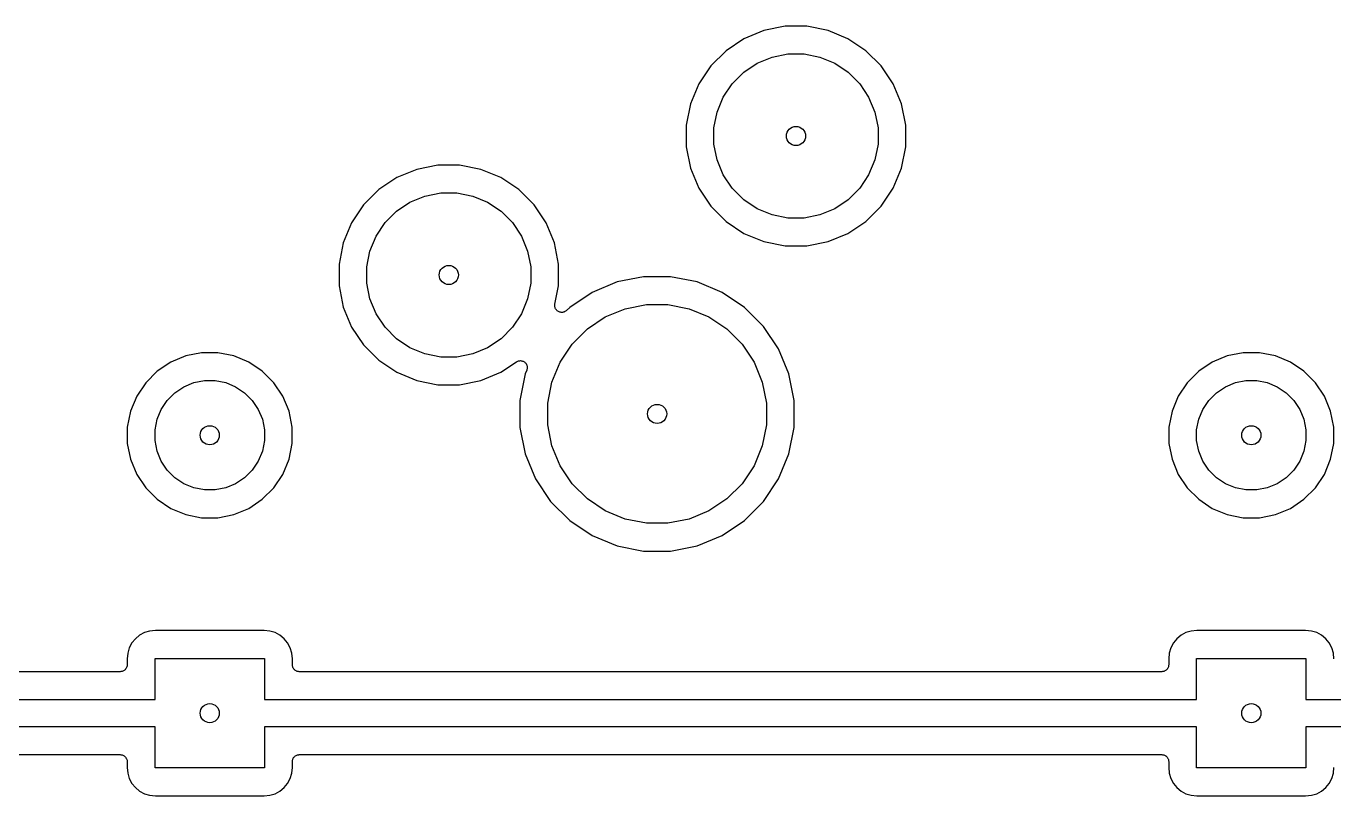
# Model space of a CAD drawing. Extents: x 1.5 to 15, y -8.3 to -3.1.
# Drawn here: x 4.321 to 5.263, y -5.65 to -5.096 of the extents above; entities that cross this region are included whole.
import ezdxf

# ---------------------------------------------------------------- set-up
doc = ezdxf.new("R2010")
doc.units = 0
doc.header["$MEASUREMENT"] = 0
doc.layers.add('BLACK', color=7, linetype='CONTINUOUS')

msp = doc.modelspace()

# ---------------------------------------------------------------- linework, layer by layer
at = {"layer": 'BLACK', "linetype": 'CONTINUOUS'}
for p, q in [((4.85253, -5.09869), (4.83814, -5.10465)), ((4.8678, -5.09565), (4.85253, -5.09869)), ((4.88338, -5.09565), (4.8678, -5.09565)), ((4.89865, -5.09869), (4.88338, -5.09565)), ((4.91304, -5.10465), (4.89865, -5.09869)), ((4.83814, -5.10465), (4.8252, -5.1133)), ((4.92599, -5.1133), (4.91304, -5.10465)), ((4.8252, -5.1133), (4.81418, -5.12431)), ((4.83795, -5.12883), (4.84762, -5.12237)), ((4.84762, -5.12237), (4.85836, -5.11792)), ((4.85836, -5.11792), (4.86977, -5.11565)), ((4.86977, -5.11565), (4.88141, -5.11565)), ((4.88141, -5.11565), (4.89282, -5.11792)), ((4.89282, -5.11792), (4.90356, -5.12237)), ((4.90356, -5.12237), (4.91324, -5.12883)), ((4.937, -5.12431), (4.92599, -5.1133)), ((4.81418, -5.12431), (4.80553, -5.13726)), ((4.82972, -5.13706), (4.83795, -5.12883)), ((4.91324, -5.12883), (4.92146, -5.13706)), ((4.94565, -5.13726), (4.937, -5.12431)), ((4.80553, -5.13726), (4.79957, -5.15165)), ((4.82326, -5.14673), (4.82972, -5.13706)), ((4.92146, -5.13706), (4.92792, -5.14673)), ((4.95161, -5.15165), (4.94565, -5.13726)), ((4.8188, -5.15748), (4.82326, -5.14673)), ((4.92792, -5.14673), (4.93238, -5.15748)), ((4.79957, -5.15165), (4.79654, -5.16692)), ((4.81654, -5.16889), (4.8188, -5.15748)), ((4.93238, -5.15748), (4.93465, -5.16889)), ((4.95465, -5.16692), (4.95161, -5.15165)), ((4.79654, -5.16692), (4.79654, -5.18249)), ((4.81654, -5.18052), (4.81654, -5.16889)), ((4.93465, -5.16889), (4.93465, -5.18052)), ((4.95465, -5.18249), (4.95465, -5.16692)), ((4.79654, -5.18249), (4.79957, -5.19776)), ((4.8188, -5.19193), (4.81654, -5.18052)), ((4.93465, -5.18052), (4.93238, -5.19193)), ((4.95161, -5.19776), (4.95465, -5.18249)), ((4.6178, -5.19565), (4.60253, -5.19869)), ((4.63338, -5.19565), (4.6178, -5.19565)), ((4.64865, -5.19869), (4.63338, -5.19565)), ((4.79957, -5.19776), (4.80553, -5.21215)), ((4.82326, -5.20268), (4.8188, -5.19193)), ((4.93238, -5.19193), (4.92792, -5.20268)), ((4.94565, -5.21215), (4.95161, -5.19776)), ((4.58814, -5.20465), (4.5752, -5.2133)), ((4.60253, -5.19869), (4.58814, -5.20465)), ((4.66304, -5.20465), (4.64865, -5.19869)), ((4.67599, -5.2133), (4.66304, -5.20465)), ((4.82972, -5.21235), (4.82326, -5.20268)), ((4.92792, -5.20268), (4.92146, -5.21235)), ((4.5752, -5.2133), (4.56418, -5.22431)), ((4.60836, -5.21792), (4.61977, -5.21565)), ((4.61977, -5.21565), (4.63141, -5.21565)), ((4.63141, -5.21565), (4.64282, -5.21792)), ((4.687, -5.22431), (4.67599, -5.2133)), ((4.80553, -5.21215), (4.81418, -5.2251)), ((4.83795, -5.22058), (4.82972, -5.21235)), ((4.92146, -5.21235), (4.91324, -5.22058)), ((4.937, -5.2251), (4.94565, -5.21215)), ((4.56418, -5.22431), (4.55553, -5.23726)), ((4.58795, -5.22883), (4.59762, -5.22237)), ((4.59762, -5.22237), (4.60836, -5.21792)), ((4.64282, -5.21792), (4.65356, -5.22237)), ((4.65356, -5.22237), (4.66324, -5.22883)), ((4.69565, -5.23726), (4.687, -5.22431)), ((4.81418, -5.2251), (4.8252, -5.23611)), ((4.84762, -5.22704), (4.83795, -5.22058)), ((4.91324, -5.22058), (4.90356, -5.22704)), ((4.92599, -5.23611), (4.937, -5.2251)), ((4.57972, -5.23706), (4.58795, -5.22883)), ((4.66324, -5.22883), (4.67146, -5.23706)), ((4.85836, -5.23149), (4.84762, -5.22704)), ((4.86977, -5.23376), (4.85836, -5.23149)), ((4.88141, -5.23376), (4.86977, -5.23376)), ((4.89282, -5.23149), (4.88141, -5.23376)), ((4.90356, -5.22704), (4.89282, -5.23149)), ((4.55553, -5.23726), (4.54957, -5.25165)), ((4.57326, -5.24673), (4.57972, -5.23706)), ((4.67146, -5.23706), (4.67792, -5.24673)), ((4.70161, -5.25165), (4.69565, -5.23726)), ((4.8252, -5.23611), (4.83814, -5.24476)), ((4.83814, -5.24476), (4.85253, -5.25072)), ((4.89865, -5.25072), (4.91304, -5.24476)), ((4.91304, -5.24476), (4.92599, -5.23611)), ((4.54957, -5.25165), (4.54654, -5.26692)), ((4.5688, -5.25748), (4.57326, -5.24673)), ((4.67792, -5.24673), (4.68238, -5.25748)), ((4.70465, -5.26692), (4.70161, -5.25165)), ((4.85253, -5.25072), (4.8678, -5.25376)), ((4.8678, -5.25376), (4.88338, -5.25376)), ((4.88338, -5.25376), (4.89865, -5.25072)), ((4.56654, -5.26889), (4.5688, -5.25748)), ((4.68238, -5.25748), (4.68465, -5.26889)), ((4.54654, -5.26692), (4.54654, -5.28249)), ((4.56654, -5.28052), (4.56654, -5.26889)), ((4.68465, -5.26889), (4.68465, -5.28052)), ((4.70465, -5.28249), (4.70465, -5.26692)), ((4.54654, -5.28249), (4.54957, -5.29776)), ((4.5688, -5.29193), (4.56654, -5.28052)), ((4.68465, -5.28052), (4.68238, -5.29193)), ((4.70202, -5.29568), (4.70465, -5.28249)), ((4.74679, -5.27976), (4.72882, -5.2872)), ((4.76587, -5.27596), (4.74679, -5.27976)), ((4.78532, -5.27596), (4.76587, -5.27596)), ((4.80439, -5.27976), (4.78532, -5.27596)), ((4.82236, -5.2872), (4.80439, -5.27976)), ((4.57326, -5.30268), (4.5688, -5.29193)), ((4.68238, -5.29193), (4.67792, -5.30268)), ((4.72882, -5.2872), (4.71265, -5.29801)), ((4.83853, -5.29801), (4.82236, -5.2872)), ((4.54957, -5.29776), (4.55553, -5.31215)), ((4.70193, -5.29664), (4.70197, -5.29616)), ((4.70193, -5.29665), (4.70193, -5.29664)), ((4.70197, -5.29713), (4.70193, -5.29665)), ((4.70193, -5.29665), (4.70193, -5.29665)), ((4.70197, -5.29616), (4.70202, -5.29568)), ((4.70202, -5.29761), (4.70197, -5.29713)), ((4.70202, -5.29762), (4.70202, -5.29761)), ((4.70202, -5.29763), (4.70202, -5.29762)), ((4.70216, -5.29809), (4.70202, -5.29763)), ((4.7023, -5.29855), (4.70216, -5.29809)), ((4.7023, -5.29856), (4.7023, -5.29855)), ((4.7023, -5.29855), (4.7023, -5.29855)), ((4.70253, -5.29899), (4.7023, -5.29856)), ((4.70275, -5.29941), (4.70253, -5.29899)), ((4.70276, -5.29942), (4.70275, -5.29941)), ((4.70306, -5.29979), (4.70276, -5.29942)), ((4.70276, -5.29942), (4.70276, -5.29942)), ((4.70337, -5.30017), (4.70306, -5.29979)), ((4.70337, -5.30018), (4.70337, -5.30017)), ((4.70337, -5.30017), (4.70337, -5.30017)), ((4.70374, -5.30048), (4.70337, -5.30018)), ((4.70411, -5.30079), (4.70374, -5.30048)), ((4.70412, -5.3008), (4.70411, -5.30079)), ((4.70413, -5.3008), (4.70412, -5.3008)), ((4.70455, -5.30103), (4.70413, -5.3008)), ((4.70497, -5.30126), (4.70455, -5.30103)), ((4.70498, -5.30126), (4.70497, -5.30126)), ((4.70498, -5.30127), (4.70498, -5.30126)), ((4.70545, -5.30141), (4.70498, -5.30127)), ((4.7059, -5.30155), (4.70545, -5.30141)), ((4.70832, -5.30144), (4.70786, -5.30157)), ((4.70878, -5.3013), (4.70832, -5.30144)), ((4.70879, -5.3013), (4.70878, -5.3013)), ((4.70923, -5.30107), (4.70879, -5.3013)), ((4.70879, -5.3013), (4.70879, -5.3013)), ((4.70965, -5.30085), (4.70923, -5.30107)), ((4.70966, -5.30085), (4.70965, -5.30085)), ((4.70965, -5.30085), (4.70965, -5.30085)), ((4.71003, -5.30054), (4.70966, -5.30085)), ((4.71041, -5.30024), (4.71003, -5.30054)), ((4.71042, -5.30023), (4.71041, -5.30024)), ((4.71046, -5.30019), (4.71042, -5.30023)), ((4.71042, -5.30023), (4.71042, -5.30023)), ((4.71042, -5.30023), (4.71042, -5.30023)), ((4.71265, -5.29801), (4.71046, -5.30019)), ((4.73829, -5.30493), (4.75262, -5.29899)), ((4.75262, -5.29899), (4.76784, -5.29596)), ((4.76784, -5.29596), (4.78335, -5.29596)), ((4.78335, -5.29596), (4.79856, -5.29899)), ((4.79856, -5.29899), (4.81289, -5.30493)), ((4.85229, -5.31176), (4.83853, -5.29801)), ((4.57972, -5.31235), (4.57326, -5.30268)), ((4.67792, -5.30268), (4.67146, -5.31235)), ((4.70591, -5.30155), (4.7059, -5.30155)), ((4.70592, -5.30156), (4.70591, -5.30155)), ((4.7064, -5.30161), (4.70592, -5.30156)), ((4.70687, -5.30166), (4.7064, -5.30161)), ((4.70688, -5.30166), (4.70687, -5.30166)), ((4.70689, -5.30166), (4.70688, -5.30166)), ((4.70736, -5.30162), (4.70689, -5.30166)), ((4.70785, -5.30157), (4.70736, -5.30162)), ((4.70786, -5.30157), (4.70785, -5.30157)), ((4.70785, -5.30157), (4.70785, -5.30157)), ((4.7254, -5.31354), (4.73829, -5.30493)), ((4.81289, -5.30493), (4.82578, -5.31354)), ((4.55553, -5.31215), (4.56418, -5.3251)), ((4.58795, -5.32058), (4.57972, -5.31235)), ((4.67146, -5.31235), (4.66324, -5.32058)), ((4.71443, -5.32451), (4.7254, -5.31354)), ((4.82578, -5.31354), (4.83675, -5.32451)), ((4.86309, -5.32793), (4.85229, -5.31176)), ((4.56418, -5.3251), (4.5752, -5.33611)), ((4.59762, -5.32704), (4.58795, -5.32058)), ((4.60836, -5.33149), (4.59762, -5.32704)), ((4.65356, -5.32704), (4.64282, -5.33149)), ((4.66324, -5.32058), (4.65356, -5.32704)), ((4.70581, -5.33741), (4.71443, -5.32451)), ((4.83675, -5.32451), (4.84537, -5.33741)), ((4.87054, -5.3459), (4.86309, -5.32793)), ((4.42534, -5.33745), (4.41562, -5.34394)), ((4.43615, -5.33297), (4.42534, -5.33745)), ((4.44762, -5.33069), (4.43615, -5.33297)), ((4.45931, -5.33069), (4.44762, -5.33069)), ((4.47078, -5.33297), (4.45931, -5.33069)), ((4.48159, -5.33745), (4.47078, -5.33297)), ((4.49131, -5.34394), (4.48159, -5.33745)), ((4.5752, -5.33611), (4.58814, -5.34476)), ((4.61977, -5.33376), (4.60836, -5.33149)), ((4.63141, -5.33376), (4.61977, -5.33376)), ((4.64282, -5.33149), (4.63141, -5.33376)), ((4.66304, -5.34476), (4.67433, -5.33722)), ((4.67433, -5.33722), (4.67438, -5.33718)), ((4.67438, -5.33718), (4.67438, -5.33718)), ((4.67438, -5.33718), (4.67438, -5.33718)), ((4.67438, -5.33718), (4.67439, -5.33718)), ((4.67439, -5.33718), (4.67482, -5.33695)), ((4.67482, -5.33695), (4.67524, -5.33673)), ((4.67524, -5.33673), (4.67525, -5.33673)), ((4.67525, -5.33673), (4.67526, -5.33673)), ((4.67526, -5.33673), (4.67572, -5.3366)), ((4.67572, -5.3366), (4.67618, -5.33646)), ((4.67618, -5.33646), (4.67619, -5.33646)), ((4.67619, -5.33646), (4.67667, -5.33642)), ((4.67619, -5.33646), (4.67619, -5.33646)), ((4.67667, -5.33642), (4.67715, -5.33637)), ((4.67715, -5.33637), (4.67716, -5.33637)), ((4.67716, -5.33637), (4.67717, -5.33637)), ((4.67717, -5.33637), (4.67766, -5.33643)), ((4.67766, -5.33643), (4.67812, -5.33648)), ((4.67812, -5.33648), (4.67813, -5.33648)), ((4.67813, -5.33648), (4.67814, -5.33648)), ((4.67814, -5.33648), (4.67861, -5.33663)), ((4.67861, -5.33663), (4.67905, -5.33677)), ((4.67905, -5.33677), (4.67906, -5.33677)), ((4.67906, -5.33677), (4.67907, -5.33677)), ((4.67907, -5.33677), (4.6795, -5.33701)), ((4.6795, -5.33701), (4.67991, -5.33723)), ((4.67991, -5.33723), (4.67992, -5.33724)), ((4.67992, -5.33724), (4.67992, -5.33724)), ((4.67992, -5.33724), (4.6803, -5.33755)), ((4.6803, -5.33755), (4.68066, -5.33786)), ((4.68066, -5.33786), (4.68067, -5.33786)), ((4.68067, -5.33786), (4.68067, -5.33787)), ((4.68067, -5.33787), (4.68098, -5.33824)), ((4.68098, -5.33824), (4.68128, -5.33861)), ((4.68128, -5.33861), (4.68128, -5.33862)), ((4.68128, -5.33862), (4.68129, -5.33862)), ((4.68129, -5.33862), (4.68152, -5.33906)), ((4.68152, -5.33906), (4.68174, -5.33948)), ((4.69988, -5.35174), (4.70581, -5.33741)), ((4.84537, -5.33741), (4.8513, -5.35174)), ((5.17534, -5.33745), (5.16562, -5.34394)), ((5.18615, -5.33297), (5.17534, -5.33745)), ((5.19762, -5.33069), (5.18615, -5.33297)), ((5.20931, -5.33069), (5.19762, -5.33069)), ((5.22078, -5.33297), (5.20931, -5.33069)), ((5.23159, -5.33745), (5.22078, -5.33297)), ((5.24131, -5.34394), (5.23159, -5.33745)), ((4.41562, -5.34394), (4.40735, -5.35221)), ((4.49958, -5.35221), (4.49131, -5.34394)), ((4.58814, -5.34476), (4.60253, -5.35072)), ((4.64865, -5.35072), (4.66304, -5.34476)), ((4.68064, -5.3459), (4.67685, -5.36498)), ((4.68173, -5.34329), (4.68064, -5.3459)), ((4.68187, -5.34283), (4.68173, -5.34329)), ((4.68174, -5.33948), (4.68174, -5.33948)), ((4.68174, -5.33948), (4.68174, -5.33949)), ((4.68174, -5.33949), (4.68188, -5.33996)), ((4.68201, -5.34237), (4.68187, -5.34283)), ((4.68188, -5.33996), (4.68202, -5.34041)), ((4.68206, -5.34188), (4.68201, -5.34235)), ((4.68201, -5.34235), (4.68201, -5.34236)), ((4.68201, -5.34236), (4.68201, -5.34237)), ((4.68202, -5.34041), (4.68202, -5.34042)), ((4.68202, -5.34042), (4.68202, -5.34042)), ((4.68202, -5.34042), (4.68206, -5.34092)), ((4.68206, -5.34092), (4.68211, -5.34138)), ((4.68211, -5.34139), (4.68206, -5.34188)), ((4.68211, -5.34138), (4.68211, -5.34139)), ((4.68211, -5.34139), (4.68211, -5.34139)), ((4.87433, -5.36498), (4.87054, -5.3459)), ((5.16562, -5.34394), (5.15735, -5.35221)), ((5.24958, -5.35221), (5.24131, -5.34394)), ((4.40735, -5.35221), (4.40085, -5.36194)), ((4.42837, -5.35948), (4.43482, -5.35517)), ((4.43482, -5.35517), (4.44198, -5.3522)), ((4.44198, -5.3522), (4.44959, -5.35069)), ((4.44959, -5.35069), (4.45734, -5.35069)), ((4.45734, -5.35069), (4.46495, -5.3522)), ((4.46495, -5.3522), (4.47211, -5.35517)), ((4.47211, -5.35517), (4.47856, -5.35948)), ((4.50608, -5.36194), (4.49958, -5.35221)), ((4.60253, -5.35072), (4.6178, -5.35376)), ((4.6178, -5.35376), (4.63338, -5.35376)), ((4.63338, -5.35376), (4.64865, -5.35072)), ((4.69685, -5.36695), (4.69988, -5.35174)), ((4.8513, -5.35174), (4.85433, -5.36695)), ((5.15735, -5.35221), (5.15085, -5.36194)), ((5.17837, -5.35948), (5.18482, -5.35517)), ((5.18482, -5.35517), (5.19198, -5.3522)), ((5.19198, -5.3522), (5.19959, -5.35069)), ((5.19959, -5.35069), (5.20734, -5.35069)), ((5.20734, -5.35069), (5.21495, -5.3522)), ((5.21495, -5.3522), (5.22211, -5.35517)), ((5.22211, -5.35517), (5.22856, -5.35948)), ((5.25608, -5.36194), (5.24958, -5.35221)), ((4.40085, -5.36194), (4.39638, -5.37274)), ((4.41858, -5.37141), (4.42288, -5.36496)), ((4.42288, -5.36496), (4.42837, -5.35948)), ((4.47856, -5.35948), (4.48405, -5.36496)), ((4.48405, -5.36496), (4.48835, -5.37141)), ((4.51055, -5.37274), (4.50608, -5.36194)), ((4.67685, -5.36498), (4.67685, -5.38443)), ((4.69685, -5.38246), (4.69685, -5.36695)), ((4.85433, -5.36695), (4.85433, -5.38246)), ((4.87433, -5.38443), (4.87433, -5.36498)), ((5.15085, -5.36194), (5.14638, -5.37274)), ((5.16858, -5.37141), (5.17288, -5.36496)), ((5.17288, -5.36496), (5.17837, -5.35948)), ((5.22856, -5.35948), (5.23405, -5.36496)), ((5.23405, -5.36496), (5.23835, -5.37141)), ((5.26055, -5.37274), (5.25608, -5.36194)), ((4.39638, -5.37274), (4.39409, -5.38421)), ((4.41561, -5.37858), (4.41858, -5.37141)), ((4.48835, -5.37141), (4.49132, -5.37858)), ((4.51283, -5.38421), (4.51055, -5.37274)), ((5.14638, -5.37274), (5.14409, -5.38421)), ((5.16561, -5.37858), (5.16858, -5.37141)), ((5.23835, -5.37141), (5.24132, -5.37858)), ((5.26283, -5.38421), (5.26055, -5.37274)), ((4.39409, -5.38421), (4.39409, -5.39591)), ((4.41409, -5.38618), (4.41561, -5.37858)), ((4.41409, -5.39394), (4.41409, -5.38618)), ((4.49132, -5.37858), (4.49283, -5.38618)), ((4.49283, -5.38618), (4.49283, -5.39394)), ((4.51283, -5.39591), (4.51283, -5.38421)), ((4.67685, -5.38443), (4.68064, -5.40351)), ((4.69988, -5.39767), (4.69685, -5.38246)), ((4.85433, -5.38246), (4.8513, -5.39767)), ((4.87054, -5.40351), (4.87433, -5.38443)), ((5.14409, -5.38421), (5.14409, -5.39591)), ((5.16409, -5.38618), (5.16561, -5.37858)), ((5.16409, -5.39394), (5.16409, -5.38618)), ((5.24132, -5.37858), (5.24283, -5.38618)), ((5.24283, -5.38618), (5.24283, -5.39394)), ((5.26283, -5.39591), (5.26283, -5.38421)), ((4.41561, -5.40154), (4.41409, -5.39394)), ((4.49283, -5.39394), (4.49132, -5.40154)), ((5.16561, -5.40154), (5.16409, -5.39394)), ((5.24283, -5.39394), (5.24132, -5.40154)), ((4.39409, -5.39591), (4.39638, -5.40738)), ((4.41858, -5.40871), (4.41561, -5.40154)), ((4.49132, -5.40154), (4.48835, -5.40871)), ((4.51055, -5.40738), (4.51283, -5.39591)), ((4.68064, -5.40351), (4.68809, -5.42148)), ((4.70581, -5.412), (4.69988, -5.39767)), ((4.8513, -5.39767), (4.84537, -5.412)), ((4.86309, -5.42148), (4.87054, -5.40351)), ((5.14409, -5.39591), (5.14638, -5.40738)), ((5.16858, -5.40871), (5.16561, -5.40154)), ((5.24132, -5.40154), (5.23835, -5.40871)), ((5.26055, -5.40738), (5.26283, -5.39591)), ((4.39638, -5.40738), (4.40085, -5.41818)), ((4.42288, -5.41516), (4.41858, -5.40871)), ((4.48835, -5.40871), (4.48405, -5.41516)), ((4.50608, -5.41818), (4.51055, -5.40738)), ((4.71443, -5.4249), (4.70581, -5.412)), ((4.84537, -5.412), (4.83675, -5.4249)), ((5.14638, -5.40738), (5.15085, -5.41818)), ((5.17288, -5.41516), (5.16858, -5.40871)), ((5.23835, -5.40871), (5.23405, -5.41516)), ((5.25608, -5.41818), (5.26055, -5.40738)), ((4.40085, -5.41818), (4.40735, -5.42791)), ((4.42837, -5.42064), (4.42288, -5.41516)), ((4.43482, -5.42495), (4.42837, -5.42064)), ((4.47856, -5.42064), (4.47211, -5.42495)), ((4.48405, -5.41516), (4.47856, -5.42064)), ((4.49958, -5.42791), (4.50608, -5.41818)), ((4.68809, -5.42148), (4.69889, -5.43765)), ((4.85229, -5.43765), (4.86309, -5.42148)), ((5.15085, -5.41818), (5.15735, -5.42791)), ((5.17837, -5.42064), (5.17288, -5.41516)), ((5.18482, -5.42495), (5.17837, -5.42064)), ((5.22856, -5.42064), (5.22211, -5.42495)), ((5.23405, -5.41516), (5.22856, -5.42064)), ((5.24958, -5.42791), (5.25608, -5.41818)), ((4.40735, -5.42791), (4.41562, -5.43617)), ((4.44198, -5.42792), (4.43482, -5.42495)), ((4.44959, -5.42943), (4.44198, -5.42792)), ((4.45734, -5.42943), (4.44959, -5.42943)), ((4.46495, -5.42792), (4.45734, -5.42943)), ((4.47211, -5.42495), (4.46495, -5.42792)), ((4.49131, -5.43617), (4.49958, -5.42791)), ((4.7254, -5.43587), (4.71443, -5.4249)), ((4.83675, -5.4249), (4.82578, -5.43587)), ((5.15735, -5.42791), (5.16562, -5.43617)), ((5.19198, -5.42792), (5.18482, -5.42495)), ((5.19959, -5.42943), (5.19198, -5.42792)), ((5.20734, -5.42943), (5.19959, -5.42943)), ((5.21495, -5.42792), (5.20734, -5.42943)), ((5.22211, -5.42495), (5.21495, -5.42792)), ((5.24131, -5.43617), (5.24958, -5.42791)), ((4.41562, -5.43617), (4.42534, -5.44267)), ((4.42534, -5.44267), (4.43615, -5.44715)), ((4.47078, -5.44715), (4.48159, -5.44267)), ((4.48159, -5.44267), (4.49131, -5.43617)), ((4.69889, -5.43765), (4.71265, -5.4514)), ((4.73829, -5.44448), (4.7254, -5.43587)), ((4.82578, -5.43587), (4.81289, -5.44448)), ((4.83853, -5.4514), (4.85229, -5.43765)), ((5.16562, -5.43617), (5.17534, -5.44267)), ((5.17534, -5.44267), (5.18615, -5.44715)), ((5.22078, -5.44715), (5.23159, -5.44267)), ((5.23159, -5.44267), (5.24131, -5.43617)), ((4.43615, -5.44715), (4.44762, -5.44943)), ((4.44762, -5.44943), (4.45931, -5.44943)), ((4.45931, -5.44943), (4.47078, -5.44715)), ((4.71265, -5.4514), (4.72882, -5.46221)), ((4.75262, -5.45042), (4.73829, -5.44448)), ((4.76784, -5.45344), (4.75262, -5.45042)), ((4.79856, -5.45042), (4.78335, -5.45344)), ((4.81289, -5.44448), (4.79856, -5.45042)), ((4.82236, -5.46221), (4.83853, -5.4514)), ((5.18615, -5.44715), (5.19762, -5.44943)), ((5.19762, -5.44943), (5.20931, -5.44943)), ((5.20931, -5.44943), (5.22078, -5.44715)), ((4.78335, -5.45344), (4.76784, -5.45344)), ((4.72882, -5.46221), (4.74679, -5.46965)), ((4.74679, -5.46965), (4.76587, -5.47344)), ((4.78532, -5.47344), (4.80439, -5.46965)), ((4.80439, -5.46965), (4.82236, -5.46221)), ((4.76587, -5.47344), (4.78532, -5.47344)), ((4.39988, -5.53648), (4.39738, -5.53952)), ((4.40293, -5.53398), (4.39988, -5.53648)), ((4.4064, -5.53212), (4.40293, -5.53398)), ((4.41017, -5.53098), (4.4064, -5.53212)), ((4.41434, -5.53057), (4.41017, -5.53098)), ((4.49259, -5.53057), (4.41434, -5.53057)), ((4.49676, -5.53098), (4.49259, -5.53057)), ((4.50053, -5.53212), (4.49676, -5.53098)), ((4.504, -5.53398), (4.50053, -5.53212)), ((4.50705, -5.53648), (4.504, -5.53398)), ((4.50954, -5.53952), (4.50705, -5.53648)), ((5.14988, -5.53648), (5.14738, -5.53952)), ((5.15293, -5.53398), (5.14988, -5.53648)), ((5.1564, -5.53212), (5.15293, -5.53398)), ((5.16017, -5.53098), (5.1564, -5.53212)), ((5.16434, -5.53057), (5.16017, -5.53098)), ((5.24259, -5.53057), (5.16434, -5.53057)), ((5.24676, -5.53098), (5.24259, -5.53057)), ((5.25053, -5.53212), (5.24676, -5.53098)), ((5.254, -5.53398), (5.25053, -5.53212)), ((5.25705, -5.53648), (5.254, -5.53398)), ((5.25954, -5.53952), (5.25705, -5.53648)), ((4.39553, -5.543), (4.39438, -5.54677)), ((4.39738, -5.53952), (4.39553, -5.543)), ((4.5114, -5.543), (4.50954, -5.53952)), ((4.51255, -5.54677), (4.5114, -5.543)), ((5.14553, -5.543), (5.14438, -5.54677)), ((5.14738, -5.53952), (5.14553, -5.543)), ((5.2614, -5.543), (5.25954, -5.53952)), ((5.26255, -5.54677), (5.2614, -5.543)), ((4.39397, -5.55529), (4.39392, -5.55576)), ((4.39438, -5.54677), (4.39397, -5.55093)), ((4.39397, -5.55093), (4.39397, -5.55522)), ((4.39397, -5.55522), (4.39397, -5.55525)), ((4.39397, -5.55525), (4.39397, -5.55525)), ((4.39397, -5.55525), (4.39397, -5.55525)), ((4.39397, -5.55525), (4.39397, -5.55529)), ((4.41409, -5.58022), (4.41409, -5.55069)), ((4.41409, -5.55069), (4.49283, -5.55069)), ((4.49283, -5.55069), (4.49283, -5.58022)), ((4.51296, -5.55093), (4.51255, -5.54677)), ((4.51296, -5.55522), (4.51296, -5.55093)), ((4.513, -5.55569), (4.51296, -5.55522)), ((4.51304, -5.55615), (4.513, -5.55569)), ((5.14397, -5.55529), (5.14392, -5.55576)), ((5.14438, -5.54677), (5.14397, -5.55093)), ((5.14397, -5.55093), (5.14397, -5.55522)), ((5.14397, -5.55522), (5.14397, -5.55525)), ((5.14397, -5.55525), (5.14397, -5.55525)), ((5.14397, -5.55525), (5.14397, -5.55525)), ((5.14397, -5.55525), (5.14397, -5.55529)), ((5.16409, -5.58022), (5.16409, -5.55069)), ((5.16409, -5.55069), (5.24283, -5.55069)), ((5.24283, -5.55069), (5.24283, -5.58022)), ((5.26296, -5.55093), (5.26255, -5.54677)), ((4.38897, -5.56022), (3.76796, -5.56022)), ((4.38944, -5.56017), (4.38897, -5.56022)), ((4.38991, -5.56013), (4.38944, -5.56017)), ((4.38993, -5.56012), (4.38991, -5.56013)), ((4.38994, -5.56012), (4.38993, -5.56012)), ((4.3904, -5.55999), (4.38994, -5.56012)), ((4.39085, -5.55985), (4.3904, -5.55999)), ((4.39086, -5.55984), (4.39085, -5.55985)), ((4.39088, -5.55984), (4.39086, -5.55984)), ((4.39129, -5.55962), (4.39088, -5.55984)), ((4.39171, -5.5594), (4.39129, -5.55962)), ((4.39173, -5.55939), (4.39171, -5.5594)), ((4.39174, -5.55938), (4.39173, -5.55939)), ((4.39211, -5.55908), (4.39174, -5.55938)), ((4.39247, -5.55879), (4.39211, -5.55908)), ((4.39248, -5.55878), (4.39247, -5.55879)), ((4.3925, -5.55876), (4.39248, -5.55878)), ((4.3928, -5.5584), (4.3925, -5.55876)), ((4.3931, -5.55804), (4.3928, -5.5584)), ((4.39311, -5.55803), (4.3931, -5.55804)), ((4.39312, -5.55801), (4.39311, -5.55803)), ((4.39334, -5.5576), (4.39312, -5.55801)), ((4.39357, -5.55719), (4.39334, -5.5576)), ((4.39358, -5.55715), (4.39357, -5.55717)), ((4.39357, -5.55717), (4.39357, -5.55719)), ((4.39372, -5.5567), (4.39358, -5.55715)), ((4.39386, -5.55626), (4.39372, -5.5567)), ((4.39387, -5.55624), (4.39386, -5.55626)), ((4.39392, -5.55576), (4.39387, -5.55622)), ((4.39387, -5.55622), (4.39387, -5.55624)), ((4.51305, -5.55617), (4.51304, -5.55615)), ((4.51305, -5.55619), (4.51305, -5.55617)), ((4.51319, -5.55664), (4.51305, -5.55619)), ((4.51332, -5.55709), (4.51319, -5.55664)), ((4.51333, -5.55711), (4.51332, -5.55709)), ((4.51333, -5.55712), (4.51333, -5.55711)), ((4.51355, -5.55754), (4.51333, -5.55712)), ((4.51377, -5.55795), (4.51355, -5.55754)), ((4.51378, -5.55797), (4.51377, -5.55795)), ((4.51379, -5.55798), (4.51378, -5.55797)), ((4.51409, -5.55835), (4.51379, -5.55798)), ((4.51438, -5.55871), (4.51409, -5.55835)), ((4.5144, -5.55873), (4.51438, -5.55871)), ((4.51441, -5.55874), (4.5144, -5.55873)), ((4.51477, -5.55904), (4.51441, -5.55874)), ((4.51513, -5.55934), (4.51477, -5.55904)), ((4.51515, -5.55935), (4.51513, -5.55934)), ((4.51516, -5.55936), (4.51515, -5.55935)), ((4.51557, -5.55959), (4.51516, -5.55936)), ((4.51599, -5.55981), (4.51557, -5.55959)), ((4.516, -5.55982), (4.51599, -5.55981)), ((4.51602, -5.55983), (4.516, -5.55982)), ((4.51647, -5.55996), (4.51602, -5.55983)), ((4.51692, -5.56011), (4.51647, -5.55996)), ((4.51693, -5.56011), (4.51692, -5.56011)), ((4.51695, -5.56011), (4.51693, -5.56011)), ((4.51742, -5.56016), (4.51695, -5.56011)), ((4.51789, -5.56022), (4.51742, -5.56016)), ((4.51792, -5.56022), (4.51789, -5.56022)), ((4.51796, -5.56022), (4.51792, -5.56022)), ((4.51792, -5.56022), (4.51792, -5.56022)), ((4.51792, -5.56022), (4.51792, -5.56022)), ((5.13897, -5.56022), (4.51796, -5.56022)), ((5.13944, -5.56017), (5.13897, -5.56022)), ((5.13991, -5.56013), (5.13944, -5.56017)), ((5.13993, -5.56012), (5.13991, -5.56013)), ((5.13994, -5.56012), (5.13993, -5.56012)), ((5.1404, -5.55999), (5.13994, -5.56012)), ((5.14085, -5.55985), (5.1404, -5.55999)), ((5.14086, -5.55984), (5.14085, -5.55985)), ((5.14088, -5.55984), (5.14086, -5.55984)), ((5.14129, -5.55962), (5.14088, -5.55984)), ((5.14171, -5.5594), (5.14129, -5.55962)), ((5.14173, -5.55939), (5.14171, -5.5594)), ((5.14174, -5.55938), (5.14173, -5.55939)), ((5.14211, -5.55908), (5.14174, -5.55938)), ((5.14247, -5.55879), (5.14211, -5.55908)), ((5.14248, -5.55878), (5.14247, -5.55879)), ((5.1425, -5.55876), (5.14248, -5.55878)), ((5.1428, -5.5584), (5.1425, -5.55876)), ((5.1431, -5.55804), (5.1428, -5.5584)), ((5.14311, -5.55803), (5.1431, -5.55804)), ((5.14312, -5.55801), (5.14311, -5.55803)), ((5.14334, -5.5576), (5.14312, -5.55801)), ((5.14357, -5.55719), (5.14334, -5.5576)), ((5.14358, -5.55715), (5.14357, -5.55717)), ((5.14357, -5.55717), (5.14357, -5.55719)), ((5.14372, -5.5567), (5.14358, -5.55715)), ((5.14386, -5.55626), (5.14372, -5.5567)), ((5.14387, -5.55624), (5.14386, -5.55626)), ((5.14392, -5.55576), (5.14387, -5.55622)), ((5.14387, -5.55622), (5.14387, -5.55624)), ((3.74283, -5.58022), (4.41409, -5.58022)), ((4.49283, -5.58022), (5.16409, -5.58022)), ((5.24283, -5.58022), (5.91409, -5.58022)), ((4.41409, -5.5999), (3.74283, -5.5999)), ((4.41409, -5.62943), (4.41409, -5.5999)), ((5.16409, -5.5999), (4.49283, -5.5999)), ((4.49283, -5.5999), (4.49283, -5.62943)), ((5.16409, -5.62943), (5.16409, -5.5999)), ((5.91409, -5.5999), (5.24283, -5.5999)), ((5.24283, -5.5999), (5.24283, -5.62943)), ((3.76796, -5.6199), (4.38897, -5.6199)), ((4.38897, -5.6199), (4.38901, -5.6199)), ((4.38901, -5.6199), (4.38901, -5.6199)), ((4.38901, -5.6199), (4.38901, -5.6199)), ((4.38901, -5.6199), (4.38904, -5.6199)), ((4.38904, -5.6199), (4.38951, -5.61995)), ((4.38951, -5.61995), (4.38998, -5.62)), ((4.38998, -5.62), (4.39, -5.62001)), ((4.39, -5.62001), (4.39001, -5.62001)), ((4.39001, -5.62001), (4.39046, -5.62015)), ((4.39046, -5.62015), (4.39091, -5.62029)), ((4.39091, -5.62029), (4.39093, -5.6203)), ((4.39093, -5.6203), (4.39094, -5.62031)), ((4.39094, -5.62031), (4.39135, -5.62053)), ((4.39135, -5.62053), (4.39177, -5.62076)), ((4.39177, -5.62076), (4.39178, -5.62077)), ((4.39178, -5.62077), (4.3918, -5.62078)), ((4.3918, -5.62078), (4.39216, -5.62108)), ((4.39216, -5.62108), (4.39252, -5.62138)), ((4.39252, -5.62138), (4.39253, -5.62139)), ((4.39253, -5.62139), (4.39255, -5.6214)), ((4.39255, -5.6214), (4.39284, -5.62177)), ((4.51413, -5.62172), (4.51443, -5.62135)), ((4.51443, -5.62135), (4.51445, -5.62134)), ((4.51445, -5.62134), (4.51446, -5.62133)), ((4.51446, -5.62133), (4.51482, -5.62103)), ((4.51482, -5.62103), (4.51519, -5.62074)), ((4.51519, -5.62074), (4.5152, -5.62073)), ((4.5152, -5.62073), (4.51522, -5.62072)), ((4.51522, -5.62072), (4.51563, -5.6205)), ((4.51563, -5.6205), (4.51605, -5.62028)), ((4.51605, -5.62028), (4.51607, -5.62027)), ((4.51607, -5.62027), (4.51608, -5.62027)), ((4.51608, -5.62027), (4.51653, -5.62013)), ((4.51653, -5.62013), (4.51698, -5.62)), ((4.51698, -5.62), (4.517, -5.62)), ((4.517, -5.62), (4.51702, -5.61999)), ((4.51702, -5.61999), (4.51749, -5.61995)), ((4.51749, -5.61995), (4.51796, -5.6199)), ((4.51796, -5.6199), (5.13897, -5.6199)), ((5.13897, -5.6199), (5.13901, -5.6199)), ((5.13901, -5.6199), (5.13901, -5.6199)), ((5.13901, -5.6199), (5.13901, -5.6199)), ((5.13901, -5.6199), (5.13904, -5.6199)), ((5.13904, -5.6199), (5.13951, -5.61995)), ((5.13951, -5.61995), (5.13998, -5.62)), ((5.13998, -5.62), (5.14, -5.62001)), ((5.14, -5.62001), (5.14001, -5.62001)), ((5.14001, -5.62001), (5.14046, -5.62015)), ((5.14046, -5.62015), (5.14091, -5.62029)), ((5.14091, -5.62029), (5.14093, -5.6203)), ((5.14093, -5.6203), (5.14094, -5.62031)), ((5.14094, -5.62031), (5.14135, -5.62053)), ((5.14135, -5.62053), (5.14177, -5.62076)), ((5.14177, -5.62076), (5.14178, -5.62077)), ((5.14178, -5.62077), (5.1418, -5.62078)), ((5.1418, -5.62078), (5.14216, -5.62108)), ((5.14216, -5.62108), (5.14252, -5.62138)), ((5.14252, -5.62138), (5.14253, -5.62139)), ((5.14253, -5.62139), (5.14255, -5.6214)), ((5.14255, -5.6214), (5.14284, -5.62177)), ((4.39284, -5.62177), (4.39314, -5.62213)), ((4.39314, -5.62213), (4.39315, -5.62215)), ((4.39315, -5.62215), (4.39316, -5.62216)), ((4.39316, -5.62216), (4.39338, -5.62258)), ((4.39338, -5.62258), (4.3936, -5.623)), ((4.3936, -5.623), (4.3936, -5.62301)), ((4.3936, -5.62301), (4.39361, -5.62303)), ((4.39361, -5.62303), (4.39374, -5.62348)), ((4.39374, -5.62348), (4.39388, -5.62393)), ((4.39388, -5.62393), (4.39388, -5.62395)), ((4.39388, -5.62395), (4.39388, -5.62396)), ((4.39388, -5.62396), (4.39393, -5.62443)), ((4.39393, -5.62443), (4.39397, -5.6249)), ((4.39397, -5.6249), (4.39397, -5.62918)), ((4.39397, -5.62918), (4.39438, -5.63335)), ((4.49283, -5.62943), (4.41409, -5.62943)), ((4.51255, -5.63335), (4.51296, -5.62918)), ((4.51296, -5.62483), (4.51301, -5.62436)), ((4.51296, -5.62487), (4.51296, -5.62483)), ((4.51296, -5.6249), (4.51296, -5.62487)), ((4.51296, -5.62487), (4.51296, -5.62487)), ((4.51296, -5.62487), (4.51296, -5.62487)), ((4.51296, -5.62918), (4.51296, -5.6249)), ((4.51301, -5.62436), (4.51306, -5.6239)), ((4.51306, -5.62386), (4.51321, -5.62341)), ((4.51306, -5.62388), (4.51306, -5.62386)), ((4.51306, -5.6239), (4.51306, -5.62388)), ((4.51321, -5.62341), (4.51335, -5.62296)), ((4.51335, -5.62295), (4.51336, -5.62293)), ((4.51335, -5.62296), (4.51335, -5.62295)), ((4.51336, -5.62293), (4.51359, -5.62252)), ((4.51359, -5.62252), (4.51381, -5.62211)), ((4.51381, -5.62211), (4.51382, -5.62209)), ((4.51382, -5.62209), (4.51383, -5.62208)), ((4.51383, -5.62208), (4.51413, -5.62172)), ((5.14284, -5.62177), (5.14314, -5.62213)), ((5.14314, -5.62213), (5.14315, -5.62215)), ((5.14315, -5.62215), (5.14316, -5.62216)), ((5.14316, -5.62216), (5.14338, -5.62258)), ((5.14338, -5.62258), (5.1436, -5.623)), ((5.1436, -5.623), (5.1436, -5.62301)), ((5.1436, -5.62301), (5.14361, -5.62303)), ((5.14361, -5.62303), (5.14374, -5.62348)), ((5.14374, -5.62348), (5.14388, -5.62393)), ((5.14388, -5.62393), (5.14388, -5.62395)), ((5.14388, -5.62395), (5.14388, -5.62396)), ((5.14388, -5.62396), (5.14393, -5.62443)), ((5.14393, -5.62443), (5.14397, -5.6249)), ((5.14397, -5.6249), (5.14397, -5.62918)), ((5.14397, -5.62918), (5.14438, -5.63335)), ((5.24283, -5.62943), (5.16409, -5.62943)), ((5.26255, -5.63335), (5.26296, -5.62918)), ((4.39438, -5.63335), (4.39553, -5.63712)), ((4.39553, -5.63712), (4.39738, -5.64059)), ((4.50954, -5.64059), (4.5114, -5.63712)), ((4.5114, -5.63712), (4.51255, -5.63335)), ((5.14438, -5.63335), (5.14553, -5.63712)), ((5.14553, -5.63712), (5.14738, -5.64059)), ((5.25954, -5.64059), (5.2614, -5.63712)), ((5.2614, -5.63712), (5.26255, -5.63335)), ((4.39738, -5.64059), (4.39988, -5.64364)), ((4.39988, -5.64364), (4.40293, -5.64614)), ((4.40293, -5.64614), (4.4064, -5.648)), ((4.4064, -5.648), (4.41017, -5.64914)), ((4.41017, -5.64914), (4.41434, -5.64955)), ((4.41434, -5.64955), (4.49259, -5.64955)), ((4.49259, -5.64955), (4.49676, -5.64914)), ((4.49676, -5.64914), (4.50053, -5.648)), ((4.50053, -5.648), (4.504, -5.64614)), ((4.504, -5.64614), (4.50705, -5.64364)), ((4.50705, -5.64364), (4.50954, -5.64059)), ((5.14738, -5.64059), (5.14988, -5.64364)), ((5.14988, -5.64364), (5.15293, -5.64614)), ((5.15293, -5.64614), (5.1564, -5.648)), ((5.1564, -5.648), (5.16017, -5.64914)), ((5.16017, -5.64914), (5.16434, -5.64955)), ((5.16434, -5.64955), (5.24259, -5.64955)), ((5.24259, -5.64955), (5.24676, -5.64914)), ((5.24676, -5.64914), (5.25053, -5.648)), ((5.25053, -5.648), (5.254, -5.64614)), ((5.254, -5.64614), (5.25705, -5.64364)), ((5.25705, -5.64364), (5.25954, -5.64059))]:
    msp.add_line(p, q, dxfattribs=at)
at = {"layer": 'BLACK'}
for centre in [(4.87559, -5.1747), (4.62559, -5.2747), (4.77559, -5.3747), (4.45346, -5.39006), (5.20346, -5.39006), (4.45346, -5.59006), (5.20346, -5.59006)]:
    msp.add_circle(centre, 0.00689, dxfattribs=at)

doc.saveas('drawing.dxf')
